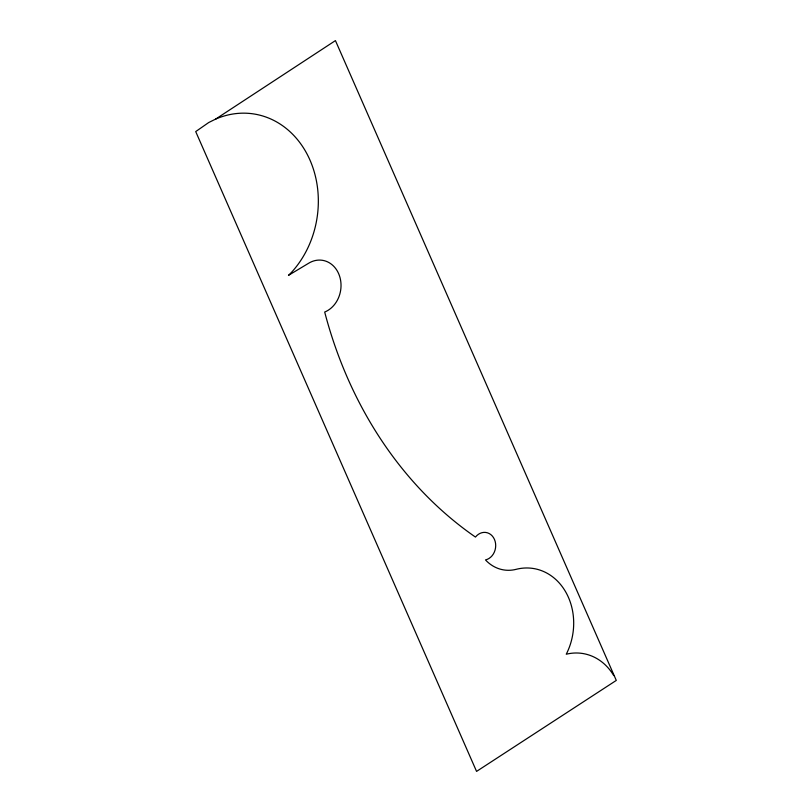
<?xml version="1.0" encoding="UTF-8"?>
<svg xmlns="http://www.w3.org/2000/svg" width="812" height="812" viewBox="0 0 812 812"><rect width="100%" height="100%" fill="white"/><g stroke="black" fill="none" stroke-linecap="round" stroke-linejoin="round"><path stroke-width="1.22" d="M215.698 119.07L335.437 40.6L616.288 680.415L476.563 771.4L195.712 131.585L208.745 122.51L215.698 119.07A93.035 78.429 -81.3 0 1 308.205 156.29A93.035 78.429 -81.3 0 1 291.386 272.477L288.483 275.359L308.387 263.403A26.816 22.604 -81.3 0 1 339.507 275.907A26.816 22.604 -81.3 0 1 324.688 312.041A425.671 358.823 -81.3 0 0 475.456 537.067A13.946 11.754 -81.3 0 1 494.447 539.391A13.946 11.754 -81.3 0 1 485.485 559.915A42.102 35.484 -81.3 0 0 516.168 569.324A58.352 49.197 -81.3 0 1 565.345 591.329A58.352 49.197 -81.3 0 1 566.248 654.228A56.84 47.918 -81.3 0 1 613.73 675.564"/></g></svg>
